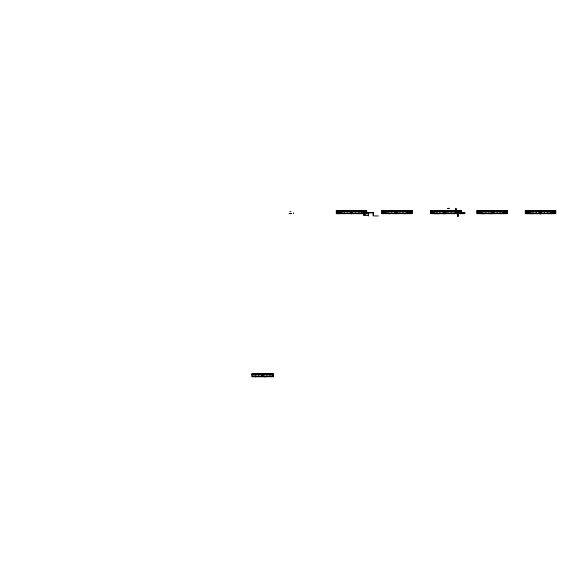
<?xml version="1.0" encoding="UTF-8"?>
<svg xmlns="http://www.w3.org/2000/svg" width="585" height="585" viewBox="0 0 585 585"><rect width="100%" height="100%" fill="white"/><g stroke="black" fill="none" stroke-linecap="round" stroke-linejoin="round"><path stroke-width="0.88" d="M258.226 376.565L266.563 376.565M262.065 376.565L262.394 375.724M262.731 376.565L262.394 376.009M264.895 376.725L264.076 376.725M336.477 213.649L336.602 210.812M347.541 211.192L336.938 211.192L336.938 210.812M337.435 211.192L337.435 210.812M338.079 211.192L338.079 210.812M338.876 210.812L338.876 211.192L338.744 210.732M339.812 211.192L339.812 210.812M364.214 211.192L364.214 210.812M365.64 211.192L365.64 210.812L365.596 211.192L355.468 211.192L355.475 210.812M381.91 210.812L381.91 211.192L381.8 210.695M382.239 211.192L382.239 210.812M382.736 211.192L382.736 210.812L382.692 211.192L392.842 211.192L392.871 210.695L392.871 213.642M383.387 211.192L383.387 210.812M384.177 211.192L384.177 210.812M385.113 211.192L385.113 210.812M400.835 210.966L411.898 211.185L412.008 210.688L411.855 213.642M408.593 211.192L408.593 210.812M409.515 211.192L409.515 210.812M410.304 211.192L410.304 210.812M410.941 211.185L410.941 210.812M411.745 210.805L411.73 211.185M430.991 210.812L431.474 211.192M431.167 211.192L431.152 210.812M432.001 210.812L432.001 211.192L440.761 211.192L440.761 210.812L440.783 213.649M432.644 211.192L432.644 210.812M433.441 211.192L433.441 210.812M448.746 210.966L460.161 211.192L460.161 210.812M450.092 210.966L450.084 211.192M455.488 210.966L455.518 211.163M456.922 210.966L456.841 213.642L456.856 210.688M457.858 211.192L457.858 210.812M458.779 211.192L458.779 210.812M459.561 211.192L459.561 210.812M460.205 211.192L460.205 210.812M461.009 211.192L461.009 210.812M477.638 211.192L477.645 210.812L477.133 211.192M478.135 210.812L478.135 211.192L488.241 211.192M478.786 211.192L478.786 210.812M479.576 211.192L479.583 210.812M480.512 211.192L480.512 210.812M501.63 210.966L501.667 211.192M503.056 210.966L503.085 213.642M503.992 211.192L503.992 210.812M504.913 211.192L504.913 210.812M506.339 211.192L506.339 210.812L506.296 211.192L496.175 211.192L496.175 210.812M507.144 211.192L507.129 210.812M525.615 211.192L525.462 210.812L525.513 213.649M536.569 211.192L525.973 211.192L525.973 210.812M526.463 211.192L526.463 210.812M527.114 211.192L527.114 210.812M527.911 210.812L527.911 211.192L527.772 210.732M528.84 211.192L528.84 210.812M549.958 210.966L550.002 211.192M553.242 211.192L553.242 210.812M555.15 211.192L555.15 210.812L555.121 211.192L544.503 211.192L544.503 210.812M555.472 211.192L555.626 210.812L555.582 213.642M252.932 374.276L252.932 373.895M254.219 374.276L254.219 373.895M255.586 374.276L255.586 373.895M257.034 374.276L257.034 373.895M258.541 373.895L258.541 374.276L259.974 374.276M260.091 373.895L260.091 374.276L261.546 374.276M261.663 373.895L261.663 374.276L263.126 374.276M263.243 373.895L263.243 374.276L264.698 374.276M267.864 374.276L267.864 373.895L267.85 376.725M269.305 374.276L269.305 373.895L269.305 376.725M270.672 374.276L270.672 373.895L270.687 376.725M271.945 374.276L271.945 373.895L271.974 376.725M342.049 211.192L342.049 210.812M343.329 211.192L343.329 210.812M344.704 211.192L344.704 210.812M346.144 211.192L346.144 210.812M347.651 210.812L347.651 211.192L349.084 211.192L349.084 210.812M349.201 210.812L349.201 211.192L350.656 211.192L350.656 210.812M350.773 210.812L350.773 211.192L352.236 211.192L352.236 210.812M352.353 210.812L352.353 211.192L353.815 211.192L353.815 210.812M353.925 210.812L353.925 211.192L355.358 211.192M356.974 211.192L356.974 210.812M358.415 211.192L358.415 210.812M359.782 211.192L359.782 210.812M361.055 211.192L361.055 210.812M362.232 210.812L361.874 211.499L362.283 211.368M386.173 210.812L386.173 213.642L386.305 210.812M387.35 211.192L387.409 210.966M388.63 211.192L388.63 210.812M390.005 211.192L390.005 210.812M391.453 211.192L391.453 210.812M392.959 210.812L392.952 211.192L394.392 211.192M394.502 210.812L394.502 211.192L395.957 211.192M396.074 210.812L396.074 211.192L397.544 211.192M397.661 210.812L397.654 211.192L399.116 211.192M399.226 210.812L399.226 211.192L400.659 211.192L400.659 210.695M402.275 211.192L402.275 210.812M403.716 211.192L403.716 210.812M405.083 211.192L405.083 210.812M406.363 211.185L406.363 210.812M407.606 211.185L407.533 210.805M435.262 211.192L435.24 210.966M436.542 211.192L436.549 210.812M437.916 211.192L437.916 210.812M439.364 211.192L439.364 210.812M440.871 210.812L440.871 211.192L442.304 211.192M442.421 210.812L442.414 211.192L443.876 211.192M445.573 210.812L445.573 211.192L447.028 211.192L447.028 210.812L447.108 213.642L447.086 212.977M447.145 210.812L447.145 211.192L448.578 211.192M450.187 211.192L450.194 210.812L450.179 213.642M451.635 211.192L451.635 210.812L451.635 213.642M453.002 211.192L453.002 210.812M454.274 211.192L454.274 210.812M455.62 211.192L455.627 210.812M456.797 211.192L456.797 210.812L456.483 211.463M481.572 210.812L481.572 213.649L481.74 210.966M482.749 211.192L482.749 210.812M484.029 211.192L484.029 210.812M485.404 211.192L485.404 210.812M486.852 211.192L486.852 210.812M488.358 210.812L488.358 211.192L489.791 211.192M489.901 210.812L489.901 211.192L491.363 211.192M491.473 210.812L491.473 211.192L492.943 211.192M493.06 210.812L493.06 211.192L494.515 211.192M494.632 210.812L494.625 211.192L496.065 211.192L496.058 210.695M497.674 211.192L497.674 210.812M499.115 211.192L499.122 210.812M500.482 211.192L500.482 210.812M501.762 211.192L501.762 210.812M502.932 210.812L503.005 211.192M531.078 211.192L531.078 210.812M532.357 211.192L532.357 210.812M533.732 211.192L533.732 210.812M535.18 211.192L535.18 210.812M536.686 210.812L536.686 211.192L538.12 211.192L538.12 210.812M538.229 210.812L538.229 211.192L539.692 211.192L539.692 210.812M539.801 210.812L539.801 211.192L541.271 211.192L541.271 210.812M541.388 210.812L541.388 211.192L542.843 211.192L542.843 210.812M542.96 210.812L542.96 211.192L544.394 211.192M546.002 211.192L546.002 210.812M547.443 211.192L547.45 210.812M548.81 211.192L548.81 210.812M550.09 211.192L550.09 210.812M551.26 210.812L551.333 211.192M273.275 376.725L273.275 373.895L251.806 373.895L251.806 376.733L273.319 376.725L273.115 373.895L273.158 376.725M455.649 211.404L455.605 213.642L455.547 208.648L456.198 208.648L456.212 211.148M361.896 211.536L361.976 213.642M407.277 211.456L407.657 211.192M456.541 211.456L456.922 211.192M272.69 374.948L273.283 374.524M502.625 211.463L503.056 211.192M362.093 211.47L362.122 213.642M341.377 211.463L340.872 210.812L340.872 213.649M530.405 211.463L529.9 210.812L529.9 213.649M365.179 213.393L366.385 213.393L365.179 213.642M410.48 213.642L411.686 213.393L411.686 212.055M459.744 213.393L460.951 213.393L459.744 213.642M503.875 213.642L503.875 212.977L503.875 213.642L507.085 213.393L507.085 212.062M554.207 213.393L555.414 213.393L552.211 213.642L552.203 212.977L552.211 213.642M336.646 212.062L336.646 213.401L337.852 213.649M351.007 213.642L352.009 213.642M383.16 213.401L381.947 213.401L383.16 213.649M396.308 213.642L397.31 213.393L396.25 213.642M431.211 212.062L431.211 213.401L432.417 213.649M446.574 213.393L445.075 213.642L445.075 212.977L445.075 213.642M492.709 213.642L491.707 213.401L492.775 213.642M477.762 213.401L478.559 213.393L477.345 213.401L477.762 213.649M540.035 213.642L541.037 213.642M526.888 213.401L525.674 213.393L526.888 213.649M397.624 210.695L397.61 213.642M491.634 210.966L493.023 210.695L493.009 213.642M541.14 210.966L541.337 213.642M343.783 213.642L343.183 213.642L343.205 210.695M358.269 213.642L358.927 213.642M389.084 213.642L388.491 213.642L388.513 210.695M403.57 213.642L404.235 213.642M437.748 213.642L438.348 213.642M452.834 213.642L453.492 213.642M484.482 213.642L483.89 213.642L483.89 210.732M498.968 213.642L499.634 213.642M532.811 213.642L532.218 213.642L532.24 210.695M547.297 213.642L547.962 213.642M449.243 208.267L447.803 208.435M447.73 208.435L449.163 208.435M407.504 210.695L407.452 211.185M443.708 210.724L444.403 210.724M461.287 213.642L461.265 210.688L460.775 210.688L460.79 213.642M481.645 210.732L481.492 211.192M490.537 210.724L489.842 210.695L489.828 213.642M477.016 210.812L477.016 213.649L507.422 213.642L507.407 210.688L506.917 210.688L506.924 213.642M537.769 210.724L536.613 210.695L536.599 213.642M538.865 210.724L538.178 210.695L538.156 213.642M550.88 210.724L551.304 213.642M525.345 213.649L525.345 210.812L525.345 213.649L555.75 213.642L555.735 210.688L555.245 210.688L555.253 213.642M412.008 210.688L381.632 210.732L412.023 210.805L412.023 213.642L381.617 213.649L381.617 210.812M461.265 210.688L430.889 210.732L461.287 210.812M507.407 210.688L477.031 210.732L507.422 210.812M366.722 210.812L336.309 210.812L336.309 213.649L366.722 213.642L366.7 210.688L336.331 210.732L336.433 211.192L336.426 210.812M555.75 210.812L525.359 210.695L525.469 211.192M445.499 210.966L446.633 210.812M525.52 210.732L555.56 210.724M539.97 210.812L541.103 210.812M366.444 211.192L366.598 210.812L366.554 213.642M381.734 211.192L382.21 210.812M460.688 211.192L461.163 211.192M506.822 211.192L507.297 210.812M289.86 211.646L290.862 211.646M366.473 212.633L368.14 212.633L368.14 215.463L363.643 215.463L363.643 213.342M461.265 212.816L461.463 213.649L430.874 213.649L430.874 210.812M336.646 213.401L337.852 213.401M350.51 213.401L352.521 213.393L352.506 212.062L350.51 212.062L350.51 213.642L350.525 212.977M395.811 213.401L397.829 213.393L397.807 212.062L395.811 212.062L395.811 213.642L395.826 212.977M410.48 213.393L411.686 213.393M431.211 213.393L432.417 213.401M447.086 213.393L443.722 213.642L444.724 213.642L444.724 210.812M505.879 213.393L507.085 213.393M539.538 213.401L541.556 213.393L541.542 212.062L539.538 212.062L539.538 213.642L539.553 212.977M350.949 213.642L352.068 213.642M434.75 213.649L434.136 213.649L434.136 210.812M435.094 213.649L439.328 213.642L439.255 210.812M481.228 213.649L485.462 213.642M490.53 213.642L492.212 213.642L492.212 210.812M494.983 213.642L495.561 213.642M501.828 213.642L501.762 210.695M503.21 213.642L502.99 210.688M528.884 213.649L528.884 212.977L528.884 213.649L533.791 213.642M538.865 213.642L541.542 213.642L541.556 212.977M543.311 213.642L543.889 213.642M548.123 213.642L548.876 213.642M550.397 213.642L551.538 213.642M539.977 213.642L541.103 213.642M458.318 216.15L457.492 216.15L457.485 213.649M258.431 374.276L251.886 374.276L251.886 373.895M273.188 374.276L266.358 374.276L266.358 373.895L266.336 376.725M261.831 375.892L262.957 375.892M261.809 375.979L262.987 375.979M537.22 210.812L537.761 210.812M442.757 210.812L443.298 210.812M488.892 210.812L489.433 210.812M537.22 213.642L537.761 213.642M389.405 213.642L390.063 213.642M393.493 213.642L394.034 213.642M404.557 213.642L405.149 213.642L405.149 210.688M437.317 213.642L437.982 213.649M442.757 213.642L443.298 213.642M453.814 213.642L454.413 213.642M488.892 213.642L489.433 213.642M499.956 213.642L500.548 213.642L500.548 210.695M344.104 213.642L344.762 213.642M359.248 213.642L359.848 213.642M254.987 376.725L255.652 376.733M265.173 376.725L264.478 376.565M540.05 213.393L541.052 213.393M492.724 213.393L491.722 213.642M396.323 213.393L397.325 213.393M351.022 213.393L352.024 213.393M530.068 210.966L530.032 211.192M529.988 211.163L529.952 213.649M525.842 210.812L525.842 213.649M491.21 213.642L491.21 212.062L493.214 212.062L493.214 213.393L491.224 213.642L491.224 212.977M477.514 210.812L477.514 213.649M477.177 210.812L477.177 213.649M457.741 213.642L457.741 212.977L457.821 216.15M445.726 213.393L445.726 212.062L443.722 212.062L443.722 213.642M431.372 210.812L431.379 213.649M431.043 210.812L431.043 213.649M411.898 210.805L411.898 211.185M396.235 210.812L396.016 213.642M382.115 210.812L382.115 213.649M381.778 210.812L381.778 213.649M361.918 211.463L361.918 213.642M341.04 210.966L340.996 211.192M340.953 211.192L340.953 210.812L340.916 213.649M336.806 210.812L336.806 213.649M273.041 374.539L273.041 376.725M258.373 374.049L258.453 376.725M554.755 210.688L554.763 213.642M554.112 210.688L554.112 213.642M553.315 210.688L553.315 213.642M553.183 210.812L553.183 211.192M552.386 210.688L552.379 213.642M551.465 210.812L551.465 213.642L551.319 210.688M551.18 210.812L551.18 211.192M550.127 210.695L550.119 213.642M548.876 210.695L548.832 213.642M548.715 210.812L548.715 211.192M547.465 210.695L547.45 213.642M547.341 210.812L547.341 211.192M546.01 210.695L545.995 213.642M545.9 210.812L545.9 211.192M544.386 210.695L544.481 213.642M542.938 210.695L542.917 213.642M540.54 210.812L540.54 213.642M539.984 210.724L539.743 213.642M537.527 213.642L536.05 213.642M535.099 210.695L535.085 213.642M533.644 210.695L533.63 213.642M531.019 210.695L530.961 213.649M529.805 210.695L529.776 213.649M528.767 210.812L528.767 211.192M528.716 210.812L528.716 213.649M527.78 210.812L527.78 213.649M527.063 210.812L527.063 211.192M526.983 210.812L526.983 213.649M526.354 210.695L526.332 213.649M525.864 210.695L525.937 211.192M507.239 210.688L507.253 213.642M506.427 210.688L506.427 213.642M505.784 210.688L505.784 213.642M504.987 210.688L504.987 213.642M504.855 210.812L504.855 211.192M504.058 210.688L504.051 213.642M503.919 210.812L503.919 211.192M502.851 210.812L502.851 211.192M500.387 210.812L500.387 211.192M499.129 210.695L499.122 213.642M498.961 210.695L499.012 211.192M497.681 210.695L497.667 213.642M496.168 210.695L496.153 213.642M494.61 210.695L494.588 213.642M493.228 212.977L493.214 213.642M491.619 210.966L491.415 213.642M489.199 213.642L487.722 213.642M488.285 210.695L488.27 213.642M486.771 210.695L486.757 213.642M485.316 210.695L485.301 213.642M482.691 210.695L482.632 213.649M481.448 210.812L481.448 213.649M480.556 212.977L480.556 213.649M480.409 210.695L480.387 213.649M479.473 210.695L479.451 213.649M478.654 210.732L478.735 211.192M478.654 210.812L478.654 213.649M478.091 210.812L478.091 211.192M478.003 210.812L478.003 213.649M464.607 212.816L464.607 213.649M464.176 212.816L464.176 213.649M462.954 212.816L462.954 213.649M462.486 212.816L462.486 213.649M461.104 210.688L461.119 213.642M460.987 210.812L460.987 211.192M460.285 210.688L460.293 213.642M459.642 210.688L459.649 213.642M459.51 210.812L459.51 211.192M458.852 210.688L458.852 213.642M458.713 210.812L458.713 211.192M458.15 213.649L458.15 216.15M457.916 210.688L457.916 213.642M457.784 210.812L457.784 211.192M457.002 210.812L457.002 213.642M456.015 208.648L456.015 211.148M455.664 210.695L455.656 213.642L455.488 210.812M455.364 210.812L455.364 211.192M454.406 210.695L454.304 213.642M454.187 210.812L454.187 211.192M452.995 210.695L453.017 213.642M452.9 210.812L452.9 211.192M451.54 210.695L451.532 211.192M448.666 210.812L448.666 213.642M446.092 212.977L446.077 213.642M445.726 212.977L445.726 213.642M445.521 210.812L445.573 213.642M445.309 210.966L443.993 211.192L443.993 210.812L443.927 213.642M445.222 213.642L444.227 213.642M443.064 213.642L441.587 213.642M442.238 210.695L442.34 213.642M437.77 210.695L437.814 213.649M436.498 210.695L436.432 213.649M435.174 211.192L435.174 210.812L435.145 213.649M434.421 212.977L434.421 213.649M434.275 210.695L434.245 213.649M433.339 210.695L433.383 211.192M433.309 210.812L433.309 213.649M432.542 210.695L432.512 213.649M431.876 210.732L431.869 213.649M411.526 210.812L411.526 213.642M411.028 210.688L411.028 213.642M410.897 210.812L410.897 211.185M410.377 210.688L410.385 213.642M410.246 210.812L410.246 211.192M409.558 210.724L409.588 213.642M409.456 210.812L409.456 211.192M408.652 210.688L408.652 213.642M408.52 210.812L408.52 211.192M407.738 210.812L407.686 213.642M407.591 210.688L407.577 213.642M406.363 210.688L406.392 213.642M406.268 210.812L406.268 211.185M404.988 210.812L404.988 211.192M403.723 213.642L403.73 210.695L403.613 211.192M402.275 210.695L402.268 213.642M402.166 210.812L402.166 211.192M400.762 210.695L400.754 213.642M399.204 210.695L399.189 213.642M397.829 212.977L397.815 213.642M396.813 210.812L396.813 213.642M394.444 210.695L394.429 213.642M391.372 210.695L391.358 213.642M389.917 210.695L389.895 213.642M387.292 210.695L387.233 213.642M386.078 210.695L386.049 213.642M385.157 212.977L385.157 213.649M385.01 210.695L384.988 213.649M384.118 211.192L384.118 210.812L384.045 213.649M383.277 210.695L383.255 213.649M382.605 210.812L382.605 213.649M378.378 215.967L373.881 215.931M368.023 212.633L364.806 214.629L364.141 214.629L364.141 213.298L364.141 214.797L363.76 214.797L363.76 213.357M366.21 210.688L366.225 213.642M365.72 210.688L365.727 213.642M365.077 210.688L365.077 213.642M364.287 210.688L364.287 213.642M364.148 210.812L364.148 211.192M363.351 210.688L363.343 213.642M362.437 210.812L362.437 213.642L362.29 210.688M362.203 210.695L362.276 213.642M362.086 210.695L362.144 211.192M361.091 213.642L361.099 210.695L360.967 211.192M359.841 210.695L359.797 213.642M359.687 210.812L359.687 211.192M358.43 210.695L358.422 213.642M358.261 210.695L358.312 211.192M356.974 210.695L356.967 213.642M356.865 210.812L356.865 211.192M355.358 210.695L355.446 213.642M353.903 210.695L353.888 213.642M352.521 212.977L352.506 213.642M352.302 213.642L352.111 210.966M351.505 210.812L351.505 213.642M350.949 210.724L350.715 213.642M349.143 210.695L349.128 213.642M347.585 210.695L347.57 213.642M346.071 210.695L346.049 213.642M344.616 210.695L344.594 213.642M341.984 210.695L341.925 213.649M340.77 210.695L340.748 213.649M339.739 210.812L339.739 211.192M339.856 212.977L339.856 213.649M339.68 210.812L339.68 213.649M338.744 210.812L338.744 213.649M338.028 210.812L338.028 211.192M337.947 210.812L337.947 213.649M337.326 210.695L337.304 213.649M336.828 210.695L336.909 211.192M293.465 212.779L293.465 213.649M273.034 373.895L273.034 374.276M271.857 373.895L271.857 374.276M270.57 373.895L270.57 374.276M267.755 373.895L267.755 374.276M266.248 373.895L266.248 374.276L264.815 374.276L264.815 373.895L264.778 376.725M263.192 373.895L263.192 376.725L262.731 376.345M262.065 376.345L261.597 376.725L261.597 373.895M261.839 375.724L261.839 376.565M259.974 373.895L260.011 376.725M256.925 373.895L256.939 376.733M255.484 373.895L255.484 376.733M254.117 373.895L254.102 376.733M252.844 373.895L252.815 376.733M363.292 210.812L363.292 211.192L363.219 210.812M364.996 210.812L364.996 211.192L364.945 210.812M366.122 210.812L366.122 211.192L366.093 210.812M411.423 210.812L411.423 211.185L411.394 210.812M477.309 210.812L477.309 211.192L477.287 210.812M505.703 210.812L505.703 211.192L505.652 210.812M552.32 210.812L552.32 211.192L552.247 210.812M554.032 210.812L554.032 211.192L553.98 210.812M554.668 210.812L554.668 211.192L554.624 210.812M373.288 212.699L368.491 212.699L368.491 215.967L368.608 212.764L373.171 212.764L373.288 215.967L373.288 212.699M463.152 212.816L461.784 212.816L461.784 213.649L463.152 213.649L463.152 212.816M464.841 212.816L463.437 212.816L463.437 213.649L464.841 213.649L464.841 212.816M291.242 213.481L289.275 213.649L291.242 213.481M408.476 213.642L408.476 212.977L408.476 213.642M363.175 213.642L363.175 212.977L363.175 213.642"/></g></svg>
